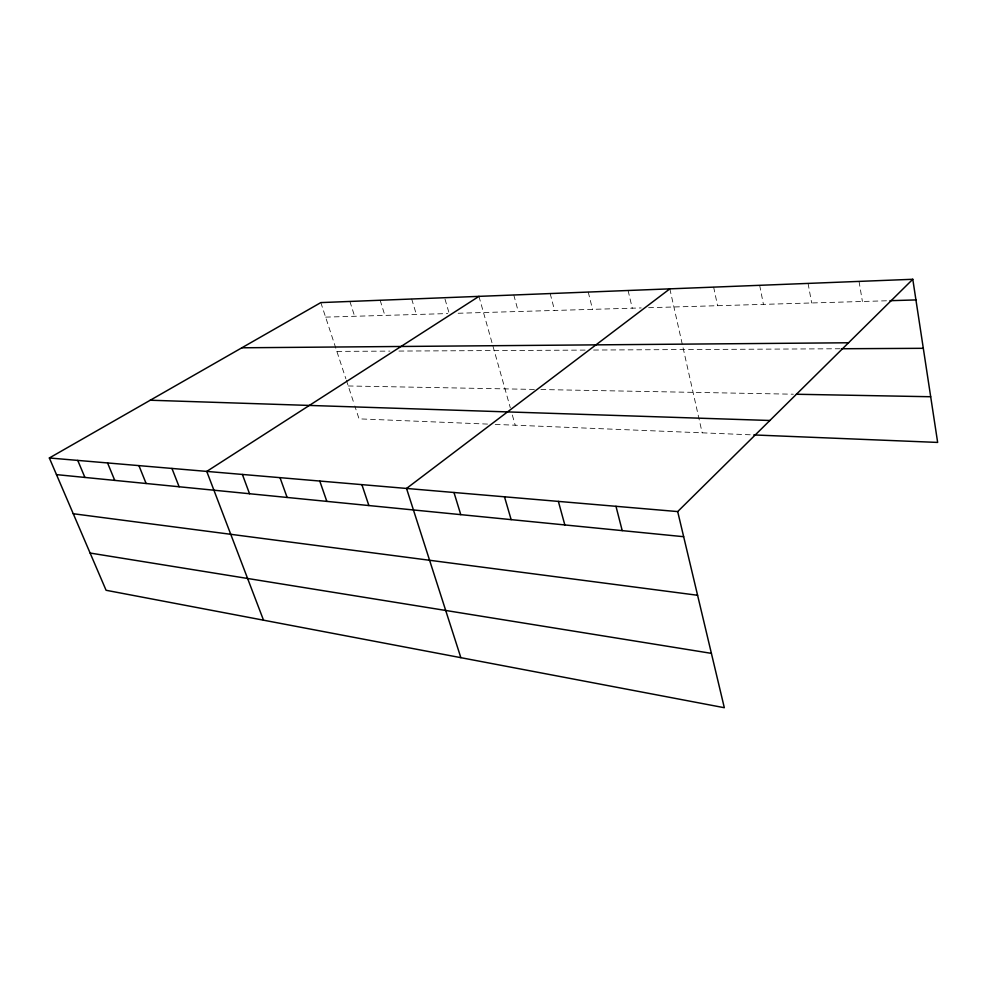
<?xml version="1.0" encoding="UTF-8"?>
<svg xmlns="http://www.w3.org/2000/svg" width="987" height="987" viewBox="0 0 987 987"><rect width="100%" height="100%" fill="white"/><g stroke="black" fill="none" stroke-linecap="round" stroke-linejoin="round"><path stroke-width="0.74" stroke-dasharray="4.93 3.7" d="M325.599 317.123L447.716 313.57M458.153 313.261L641.205 307.932M648.632 307.71L888.411 300.727M336.863 351.384L389.927 351.113M398.945 351.064L586.044 350.089M593.594 350.04L839.875 348.756M348.238 385.966L537.903 389.483M540.901 389.532L793.375 394.208M487.529 424.089L359.046 418.858L354.814 405.99M495.227 424.398L752.279 434.872M320.824 302.59L345.869 378.774M346.338 380.205L354.345 404.559M349.892 301.442L354.629 316.272M380.155 300.258L384.856 315.396M411.69 299.012L416.354 314.483M445.014 299.16L449.208 313.521M478.954 296.371L510.304 407.767M512.352 415.046L515.214 425.212M513.795 295.002L518.261 311.51M550.178 293.558L554.583 310.449M588.24 292.066L592.545 309.35M628.09 290.499L632.272 308.191M669.84 288.858L702.164 432.824M713.65 287.131L717.574 305.711M759.669 285.317L763.432 304.366M808.069 283.417L811.659 302.96M859.035 281.406L862.416 301.491"/><path stroke-width="1.48" d="M677.687 511.574L724.322 707.716L106.078 590.275L49.35 457.98L677.687 511.574L912.79 279.284L937.65 442.423L753.772 434.934M669.84 288.858L406.533 488.454L460.855 657.663M478.954 296.371L206.752 471.416L263.517 620.181M49.35 457.98L320.824 302.59L912.79 279.284M889.941 300.69L915.936 299.925M241.864 347.794L848.536 342.773M841.405 348.744L923.314 348.312M796.435 394.257L930.692 396.737M150.246 400.228L769.872 420.487M56.481 474.624L683.658 536.706M73.248 513.733L697.587 595.272M90.113 553.041L711.405 653.369M77.751 460.411L84.907 477.437M107.571 462.952L114.751 480.385M138.933 465.63L146.113 483.494M171.948 468.443L179.128 486.764M242.395 474.451L249.538 493.734M280.012 477.659L287.118 497.448M319.776 481.051L326.833 501.384M361.884 484.642L368.879 505.541M453.983 492.501L460.769 514.646M504.493 496.806L511.143 519.631M558.371 501.396L564.835 524.948M615.974 506.306L622.217 530.624"/></g></svg>
